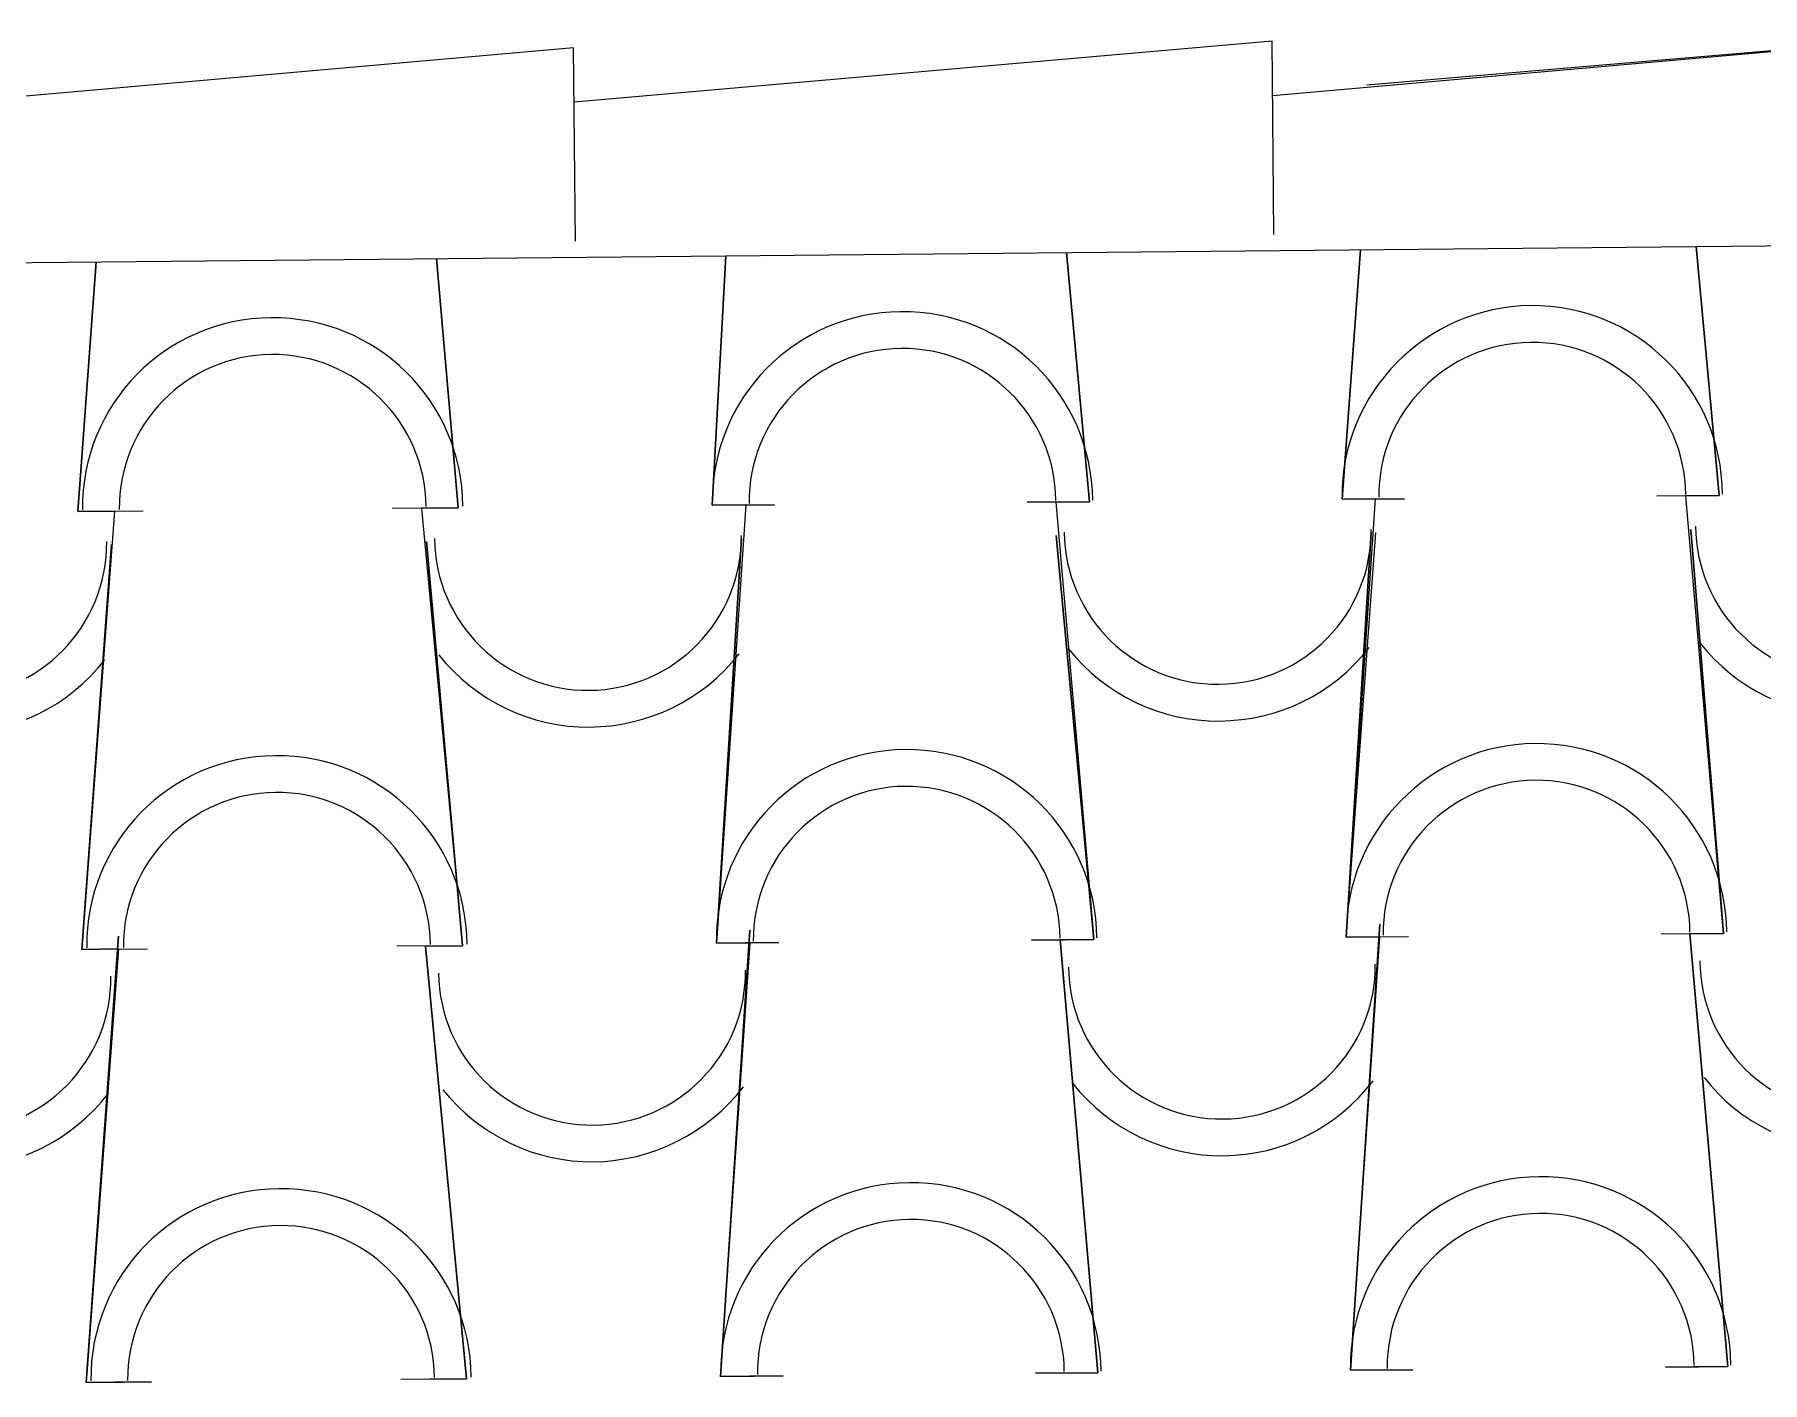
# Model space of a CAD drawing. Header units: millimetres. Extents: x 36985 to 49607, y -23856 to -17842.
# Drawn here: x 40397 to 41278, y -18587 to -17901 of the extents above; entities that cross this region are included whole.
import ezdxf

# ---------------------------------------------------------------- set-up
doc = ezdxf.new("R2010")
doc.units = ezdxf.units.MM
doc.layers.add('A-COB-___-___-EXI', color=250, linetype='Continuous', lineweight=25)

msp = doc.modelspace()

# ---------------------------------------------------------------- linework, layer by layer
at = {"layer": 'A-COB-___-___-EXI', "color": 18, "lineweight": 9}
for p, q in [((41240.94, -18135.71), (41223.84, -18135.88)), ((40437.89, -18143.44), (40419.16, -18143.62)), ((40433.82, -18143.47), (40452.55, -18143.29)), ((40598.34, -18141.89), (40579.6, -18142.07)), ((40594.26, -18141.93), (40613, -18141.75)), ((40759.6, -18140.34), (40742.49, -18140.51)), ((40917.6, -18138.82), (40934.71, -18138.66)), ((41078.05, -18137.28), (41095.15, -18137.12)), ((40600.48, -18365.05), (40581.75, -18365.23)), ((41080.2, -18360.44), (41097.3, -18360.28)), ((41243.09, -18358.87), (41225.98, -18359.04)), ((40440.03, -18366.6), (40421.3, -18366.78)), ((40435.96, -18366.64), (40454.69, -18366.46)), ((40924.31, -18582.68), (40907.21, -18582.84)), ((40602.6, -18585.77), (40583.87, -18585.95))]:
    msp.add_line(p, q, dxfattribs=at)
at = {"layer": 'A-COB-___-___-EXI', "color": 18, "lineweight": 9, "flags": 128}
for points in [[(41028.7, -18002.54), (41027.75, -17903.99), (40672.1, -17935.11)], [(41028.02, -17931.69), (41380.41, -17900.6), (41076.02, -17926.34)], [(40672.78, -18005.97), (40671.83, -17907.42), (40319.44, -17938.5)], [(37541.28, -18044.22), (48962.39, -17934.4), (48974.2, -18061.36), (48957.91, -18061.51), (48974.2, -18061.36), (48957.91, -18061.51), (48974.2, -18061.36), (48962.39, -17934.4), (48974.2, -18061.36), (48957.91, -18061.51), (48976.35, -18284.52), (48960.06, -18284.67), (48978.47, -18505.23), (48962.18, -18505.39), (48978.47, -18505.23), (48962.18, -18505.39), (48978.47, -18505.23), (48962.18, -18505.39), (48978.47, -18505.23), (48960.06, -18284.67), (48976.35, -18284.52), (48960.06, -18284.67)], [(40922.9, -18011.71), (40934.71, -18138.66), (40917.6, -18138.82), (40934.71, -18138.66), (40917.6, -18138.82), (40934.71, -18138.66), (40922.9, -18011.71), (40934.71, -18138.66), (40917.6, -18138.82), (40934.71, -18138.66), (40917.6, -18138.82), (40934.71, -18138.66), (40922.9, -18011.71), (40934.71, -18138.66), (40917.6, -18138.82), (40936.85, -18361.82), (40919.75, -18361.98), (40936.85, -18361.82), (40919.75, -18361.98), (40936.85, -18361.82), (40917.77, -18155.93), (40936.85, -18361.82), (40919.75, -18361.98), (40938.97, -18582.54), (40921.87, -18582.7), (40938.97, -18582.54), (40921.87, -18582.7), (40938.97, -18582.54), (40921.87, -18582.7), (40938.97, -18582.54), (40919.75, -18361.98), (40936.85, -18361.82), (40917.77, -18155.93), (40936.85, -18361.82), (40919.75, -18361.98), (40938.97, -18582.54), (40921.87, -18582.7), (40938.97, -18582.54), (40921.87, -18582.7)], [(41082.64, -18360.42), (41065.54, -18360.58), (41082.64, -18360.42), (41065.54, -18360.58), (41080.49, -18137.26), (41063.39, -18137.42), (41072.76, -18010.26), (41063.39, -18137.42), (41080.49, -18137.26), (41063.39, -18137.42), (41080.49, -18137.26)], [(41242.77, -18579.62), (41259.87, -18579.45), (41242.77, -18579.62), (41259.87, -18579.45), (41240.64, -18358.9), (41257.75, -18358.73), (41238.5, -18135.74), (41255.6, -18135.57), (41243.79, -18008.62), (41255.6, -18135.57), (41238.5, -18135.74), (41255.6, -18135.57), (41238.5, -18135.74)], [(40428.52, -18016.46), (40419.16, -18143.62), (40437.89, -18143.44), (40419.16, -18143.62), (40437.89, -18143.44), (40419.16, -18143.62), (40428.52, -18016.46), (40419.16, -18143.62), (40437.89, -18143.44), (40421.3, -18366.78), (40440.03, -18366.6), (40421.3, -18366.78), (40440.03, -18366.6), (40421.3, -18366.78), (40436.42, -18160.55), (40421.3, -18366.78), (40440.03, -18366.6), (40423.42, -18587.49), (40442.16, -18587.31), (40423.42, -18587.49), (40442.16, -18587.31), (40423.42, -18587.49), (40442.16, -18587.31), (40423.42, -18587.49), (40442.16, -18587.31), (40423.42, -18587.49), (40439.97, -18360.08), (40423.42, -18587.49), (40442.16, -18587.31)], [(40602, -18014.79), (40613, -18141.75), (40594.26, -18141.93), (40613, -18141.75), (40594.26, -18141.93), (40613, -18141.75), (40602, -18014.79), (40613, -18141.75), (40594.26, -18141.93), (40615.14, -18364.91), (40596.41, -18365.09), (40615.14, -18364.91), (40596.87, -18159.01), (40615.14, -18364.91), (40596.41, -18365.09), (40617.26, -18585.63), (40598.53, -18585.81), (40617.26, -18585.63), (40598.53, -18585.81), (40617.26, -18585.63), (40598.53, -18585.81), (40617.26, -18585.63), (40596.41, -18365.09), (40615.14, -18364.91), (40596.41, -18365.09), (40615.14, -18364.91)], [(40749.42, -18013.37), (40742.49, -18140.51), (40759.6, -18140.34), (40742.49, -18140.51), (40759.6, -18140.34), (40742.49, -18140.51), (40749.42, -18013.37), (40742.49, -18140.51), (40759.6, -18140.34), (40744.64, -18363.67), (40761.74, -18363.5), (40744.64, -18363.67), (40761.74, -18363.5), (40744.64, -18363.67)], [(41241.11, -18152.82), (41257.75, -18358.73), (41240.64, -18358.9), (41257.75, -18358.73), (41241.11, -18152.82), (41257.75, -18358.73), (41240.64, -18358.9), (41259.87, -18579.45), (41242.77, -18579.62), (41259.87, -18579.45), (41242.77, -18579.62), (41259.87, -18579.45), (41242.77, -18579.62), (41259.87, -18579.45), (41242.77, -18579.62), (41259.87, -18579.45), (41242.77, -18579.62), (41259.87, -18579.45), (41240.64, -18358.9), (41257.75, -18358.73), (41240.64, -18358.9), (41257.75, -18358.73), (41240.64, -18358.9), (41259.87, -18579.45)], [(40761.68, -18356.99), (40746.76, -18584.39), (40763.87, -18584.22), (40746.76, -18584.39), (40761.74, -18363.5), (40744.64, -18363.67), (40757.32, -18157.47)], [(40763.87, -18584.22), (40746.76, -18584.39), (40761.68, -18356.99), (40746.76, -18584.39), (40763.87, -18584.22), (40746.76, -18584.39), (40763.87, -18584.22), (40746.76, -18584.39), (40763.87, -18584.22), (40746.76, -18584.39), (40763.87, -18584.22), (40746.76, -18584.39), (40761.74, -18363.5), (40744.64, -18363.67), (40757.32, -18157.47), (40744.64, -18363.67), (40761.74, -18363.5), (40744.64, -18363.67), (40761.74, -18363.5), (40744.64, -18363.67), (40757.32, -18157.47)], [(41082.58, -18353.9), (41067.66, -18581.3), (41084.76, -18581.14), (41067.66, -18581.3), (41082.58, -18353.9), (41067.66, -18581.3), (41084.76, -18581.14), (41067.66, -18581.3), (41084.76, -18581.14), (41067.66, -18581.3), (41084.76, -18581.14), (41067.66, -18581.3), (41084.76, -18581.14), (41067.66, -18581.3), (41084.76, -18581.14), (41067.66, -18581.3), (41084.76, -18581.14), (41067.66, -18581.3), (41082.64, -18360.42), (41065.54, -18360.58), (41078.21, -18154.38), (41065.54, -18360.58), (41082.64, -18360.42), (41065.54, -18360.58), (41082.64, -18360.42), (41065.54, -18360.58), (41080.66, -18154.36)], [(40596.41, -18365.09), (40617.26, -18585.63), (40598.53, -18585.81), (40617.26, -18585.63)], [(40919.75, -18361.98), (40938.97, -18582.54), (40919.75, -18361.98), (40936.85, -18361.82), (40919.75, -18361.98), (40936.85, -18361.82)], [(40438.08, -18587.35), (40456.82, -18587.17), (40438.08, -18587.35), (40456.82, -18587.17)]]:
    msp.add_lwpolyline(points, dxfattribs=at)
for points in [[(41072.76, -18010.26), (41063.39, -18137.42), (41080.49, -18137.26), (41063.39, -18137.42), (41080.49, -18137.26), (41063.39, -18137.42)], [(41243.79, -18008.62), (41255.6, -18135.57), (41238.5, -18135.74), (41255.6, -18135.57), (41238.5, -18135.74), (41255.6, -18135.57)], [(40749.42, -18013.37), (40742.49, -18140.51), (40759.6, -18140.34), (40742.49, -18140.51), (40759.6, -18140.34), (40742.49, -18140.51)], [(40774.26, -18140.2), (40757.15, -18140.37)], [(40902.94, -18138.96), (40920.05, -18138.8)], [(40776.4, -18363.36), (40759.3, -18363.53)], [(40905.09, -18362.12), (40922.19, -18361.96)], [(40778.53, -18584.08), (40761.42, -18584.24), (40778.53, -18584.08), (40761.42, -18584.24)], [(41099.42, -18580.99), (41082.32, -18581.16), (41099.42, -18580.99), (41082.32, -18581.16)], [(41228.11, -18579.76), (41245.21, -18579.59)]]:
    msp.add_lwpolyline(points, close=True, dxfattribs=at)
at = {"layer": 'A-COB-___-___-EXI', "color": 18, "lineweight": 9}
for points in [[(41159.37, -18038.75), (41159.37, -18038.75), (41106.43, -18039.26), (41062.87, -18082.85), (41063.38, -18136.61)], [(41159.37, -18038.75), (41159.37, -18038.75), (41106.43, -18039.26), (41062.87, -18082.85), (41063.38, -18136.61)], [(41159.37, -18038.75), (41159.37, -18038.75), (41106.43, -18039.26), (41062.87, -18082.85), (41063.38, -18136.61)], [(41159.37, -18038.75), (41159.37, -18038.75), (41106.43, -18039.26), (41062.87, -18082.85), (41063.38, -18136.61)], [(41159.37, -18038.75), (41159.37, -18038.75), (41106.43, -18039.26), (41062.87, -18082.85), (41063.38, -18136.61)], [(41159.37, -18038.75), (41159.37, -18038.75), (41106.43, -18039.26), (41062.87, -18082.85), (41063.38, -18136.61)], [(41159.37, -18038.75), (41159.37, -18038.75), (41106.43, -18039.26), (41062.87, -18082.85), (41063.38, -18136.61)], [(41159.37, -18038.75), (41159.37, -18038.75), (41106.43, -18039.26), (41062.87, -18082.85), (41063.38, -18136.61)], [(40517.58, -18044.93), (40517.58, -18044.93), (40463.83, -18045.44), (40421.07, -18089.02), (40421.59, -18142.78)], [(40517.58, -18044.93), (40517.58, -18044.93), (40463.83, -18045.44), (40421.07, -18089.02), (40421.59, -18142.78)], [(40517.58, -18044.93), (40517.58, -18044.93), (40463.83, -18045.44), (40421.07, -18089.02), (40421.59, -18142.78)], [(40517.58, -18044.93), (40517.58, -18044.93), (40463.83, -18045.44), (40421.07, -18089.02), (40421.59, -18142.78)], [(40517.58, -18044.93), (40517.58, -18044.93), (40463.83, -18045.44), (40421.07, -18089.02), (40421.59, -18142.78)], [(40517.58, -18044.93), (40517.58, -18044.93), (40463.83, -18045.44), (40421.07, -18089.02), (40421.59, -18142.78)], [(40838.48, -18041.84), (40838.48, -18041.84), (40784.72, -18042.36), (40741.97, -18085.94), (40742.49, -18139.69)], [(40838.48, -18041.84), (40838.48, -18041.84), (40784.72, -18042.36), (40741.97, -18085.94), (40742.49, -18139.69)], [(40838.48, -18041.84), (40838.48, -18041.84), (40784.72, -18042.36), (40741.97, -18085.94), (40742.49, -18139.69)], [(40838.48, -18041.84), (40838.48, -18041.84), (40784.72, -18042.36), (40741.97, -18085.94), (40742.49, -18139.69)], [(40838.48, -18041.84), (40838.48, -18041.84), (40784.72, -18042.36), (40741.97, -18085.94), (40742.49, -18139.69)], [(40838.48, -18041.84), (40838.48, -18041.84), (40784.72, -18042.36), (40741.97, -18085.94), (40742.49, -18139.69)], [(40838.48, -18041.84), (40838.48, -18041.84), (40784.72, -18042.36), (40741.97, -18085.94), (40742.49, -18139.69)], [(40838.48, -18041.84), (40838.48, -18041.84), (40784.72, -18042.36), (40741.97, -18085.94), (40742.49, -18139.69)], [(40838.48, -18041.84), (40838.48, -18041.84), (40784.72, -18042.36), (40741.97, -18085.94), (40742.49, -18139.69)], [(40838.48, -18041.84), (40838.48, -18041.84), (40784.72, -18042.36), (40741.97, -18085.94), (40742.49, -18139.69)], [(40517.76, -18063.66), (40517.76, -18063.66), (40474.59, -18064.07), (40439.91, -18099.43), (40440.32, -18142.6)], [(40517.76, -18063.66), (40517.76, -18063.66), (40474.59, -18064.07), (40439.91, -18099.43), (40440.32, -18142.6)], [(40517.76, -18063.66), (40517.76, -18063.66), (40474.59, -18064.07), (40439.91, -18099.43), (40440.32, -18142.6)], [(40517.76, -18063.66), (40517.76, -18063.66), (40474.59, -18064.07), (40439.91, -18099.43), (40440.32, -18142.6)], [(40517.76, -18063.66), (40517.76, -18063.66), (40474.59, -18064.07), (40439.91, -18099.43), (40440.32, -18142.6)], [(40517.76, -18063.66), (40517.76, -18063.66), (40474.59, -18064.07), (40439.91, -18099.43), (40440.32, -18142.6)], [(40838.66, -18060.57), (40838.66, -18060.57), (40795.49, -18060.99), (40760.8, -18096.35), (40761.22, -18139.51)], [(40838.66, -18060.57), (40838.66, -18060.57), (40795.49, -18060.99), (40760.8, -18096.35), (40761.22, -18139.51)], [(40838.66, -18060.57), (40838.66, -18060.57), (40795.49, -18060.99), (40760.8, -18096.35), (40761.22, -18139.51)], [(40838.66, -18060.57), (40838.66, -18060.57), (40795.49, -18060.99), (40760.8, -18096.35), (40761.22, -18139.51)], [(40838.66, -18060.57), (40838.66, -18060.57), (40795.49, -18060.99), (40760.8, -18096.35), (40761.22, -18139.51)], [(40838.66, -18060.57), (40838.66, -18060.57), (40795.49, -18060.99), (40760.8, -18096.35), (40761.22, -18139.51)], [(40838.66, -18060.57), (40838.66, -18060.57), (40795.49, -18060.99), (40760.8, -18096.35), (40761.22, -18139.51)], [(40838.66, -18060.57), (40838.66, -18060.57), (40795.49, -18060.99), (40760.8, -18096.35), (40761.22, -18139.51)], [(40838.66, -18060.57), (40838.66, -18060.57), (40795.49, -18060.99), (40760.8, -18096.35), (40761.22, -18139.51)], [(40838.66, -18060.57), (40838.66, -18060.57), (40795.49, -18060.99), (40760.8, -18096.35), (40761.22, -18139.51)], [(41159.55, -18057.49), (41159.55, -18057.49), (41116.38, -18057.9), (41081.7, -18093.26), (41082.11, -18136.43)], [(41159.55, -18057.49), (41159.55, -18057.49), (41116.38, -18057.9), (41081.7, -18093.26), (41082.11, -18136.43)], [(41159.55, -18057.49), (41159.55, -18057.49), (41116.38, -18057.9), (41081.7, -18093.26), (41082.11, -18136.43)], [(41159.55, -18057.49), (41159.55, -18057.49), (41116.38, -18057.9), (41081.7, -18093.26), (41082.11, -18136.43)], [(41159.55, -18057.49), (41159.55, -18057.49), (41116.38, -18057.9), (41081.7, -18093.26), (41082.11, -18136.43)], [(41159.55, -18057.49), (41159.55, -18057.49), (41116.38, -18057.9), (41081.7, -18093.26), (41082.11, -18136.43)], [(41159.55, -18057.49), (41159.55, -18057.49), (41116.38, -18057.9), (41081.7, -18093.26), (41082.11, -18136.43)], [(41159.55, -18057.49), (41159.55, -18057.49), (41116.38, -18057.9), (41081.7, -18093.26), (41082.11, -18136.43)], [(41000.76, -18231.69), (41000.76, -18231.69), (41043.93, -18231.28), (41078.61, -18195.92), (41078.2, -18152.76)], [(41000.76, -18231.69), (41000.76, -18231.69), (41043.93, -18231.28), (41078.61, -18195.92), (41078.2, -18152.76)], [(40356.53, -18237.89), (40356.53, -18237.89), (40399.69, -18237.47), (40434.38, -18202.12), (40433.96, -18158.95)], [(40679.87, -18234.78), (40679.87, -18234.78), (40723.03, -18234.37), (40757.72, -18199.01), (40757.3, -18155.84)], [(41000.94, -18250.43), (41000.94, -18250.43), (41031.08, -18250.14), (41058.64, -18236.84), (41077.15, -18213.04)], [(41000.94, -18250.43), (41000.94, -18250.43), (41031.08, -18250.14), (41058.64, -18236.84), (41077.15, -18213.04)], [(40356.71, -18256.62), (40356.71, -18256.62), (40386.84, -18256.33), (40414.41, -18243.03), (40432.92, -18219.23)], [(40680.05, -18253.51), (40680.05, -18253.51), (40709.37, -18253.23), (40737.75, -18239.93), (40756.25, -18216.13)], [(40519.73, -18268.09), (40519.73, -18268.09), (40465.97, -18268.6), (40423.22, -18312.18), (40423.74, -18365.94)], [(40519.73, -18268.09), (40519.73, -18268.09), (40465.97, -18268.6), (40423.22, -18312.18), (40423.74, -18365.94)], [(40519.73, -18268.09), (40519.73, -18268.09), (40465.97, -18268.6), (40423.22, -18312.18), (40423.74, -18365.94)], [(40519.73, -18268.09), (40519.73, -18268.09), (40465.97, -18268.6), (40423.22, -18312.18), (40423.74, -18365.94)], [(40519.73, -18268.09), (40519.73, -18268.09), (40465.97, -18268.6), (40423.22, -18312.18), (40423.74, -18365.94)], [(40519.73, -18268.09), (40519.73, -18268.09), (40465.97, -18268.6), (40423.22, -18312.18), (40423.74, -18365.94)], [(40840.62, -18265), (40840.62, -18265), (40786.87, -18265.52), (40744.12, -18309.1), (40744.63, -18362.85)], [(40840.62, -18265), (40840.62, -18265), (40786.87, -18265.52), (40744.12, -18309.1), (40744.63, -18362.85)], [(40840.62, -18265), (40840.62, -18265), (40786.87, -18265.52), (40744.12, -18309.1), (40744.63, -18362.85)], [(40840.62, -18265), (40840.62, -18265), (40786.87, -18265.52), (40744.12, -18309.1), (40744.63, -18362.85)], [(40840.62, -18265), (40840.62, -18265), (40786.87, -18265.52), (40744.12, -18309.1), (40744.63, -18362.85)], [(40840.62, -18265), (40840.62, -18265), (40786.87, -18265.52), (40744.12, -18309.1), (40744.63, -18362.85)], [(40840.62, -18265), (40840.62, -18265), (40786.87, -18265.52), (40744.12, -18309.1), (40744.63, -18362.85)], [(40840.62, -18265), (40840.62, -18265), (40786.87, -18265.52), (40744.12, -18309.1), (40744.63, -18362.85)], [(40840.62, -18265), (40840.62, -18265), (40786.87, -18265.52), (40744.12, -18309.1), (40744.63, -18362.85)], [(40840.62, -18265), (40840.62, -18265), (40786.87, -18265.52), (40744.12, -18309.1), (40744.63, -18362.85)], [(41161.52, -18261.92), (41161.52, -18261.92), (41108.58, -18262.42), (41065.01, -18306.01), (41065.53, -18359.77)], [(41161.52, -18261.92), (41161.52, -18261.92), (41108.58, -18262.42), (41065.01, -18306.01), (41065.53, -18359.77)], [(41161.52, -18261.92), (41161.52, -18261.92), (41108.58, -18262.42), (41065.01, -18306.01), (41065.53, -18359.77)], [(41161.52, -18261.92), (41161.52, -18261.92), (41108.58, -18262.42), (41065.01, -18306.01), (41065.53, -18359.77)], [(41161.52, -18261.92), (41161.52, -18261.92), (41108.58, -18262.42), (41065.01, -18306.01), (41065.53, -18359.77)], [(41161.52, -18261.92), (41161.52, -18261.92), (41108.58, -18262.42), (41065.01, -18306.01), (41065.53, -18359.77)], [(41161.52, -18261.92), (41161.52, -18261.92), (41108.58, -18262.42), (41065.01, -18306.01), (41065.53, -18359.77)], [(41161.52, -18261.92), (41161.52, -18261.92), (41108.58, -18262.42), (41065.01, -18306.01), (41065.53, -18359.77)], [(40840.8, -18283.73), (40840.8, -18283.73), (40797.63, -18284.15), (40762.95, -18319.51), (40763.37, -18362.67)], [(40840.8, -18283.73), (40840.8, -18283.73), (40797.63, -18284.15), (40762.95, -18319.51), (40763.37, -18362.67)], [(40840.8, -18283.73), (40840.8, -18283.73), (40797.63, -18284.15), (40762.95, -18319.51), (40763.37, -18362.67)], [(40840.8, -18283.73), (40840.8, -18283.73), (40797.63, -18284.15), (40762.95, -18319.51), (40763.37, -18362.67)], [(40840.8, -18283.73), (40840.8, -18283.73), (40797.63, -18284.15), (40762.95, -18319.51), (40763.37, -18362.67)], [(40840.8, -18283.73), (40840.8, -18283.73), (40797.63, -18284.15), (40762.95, -18319.51), (40763.37, -18362.67)], [(40840.8, -18283.73), (40840.8, -18283.73), (40797.63, -18284.15), (40762.95, -18319.51), (40763.37, -18362.67)], [(40840.8, -18283.73), (40840.8, -18283.73), (40797.63, -18284.15), (40762.95, -18319.51), (40763.37, -18362.67)], [(40840.8, -18283.73), (40840.8, -18283.73), (40797.63, -18284.15), (40762.95, -18319.51), (40763.37, -18362.67)], [(40840.8, -18283.73), (40840.8, -18283.73), (40797.63, -18284.15), (40762.95, -18319.51), (40763.37, -18362.67)], [(41161.7, -18280.65), (41161.7, -18280.65), (41118.53, -18281.06), (41083.85, -18316.42), (41084.26, -18359.59)], [(41161.7, -18280.65), (41161.7, -18280.65), (41118.53, -18281.06), (41083.85, -18316.42), (41084.26, -18359.59)], [(41161.7, -18280.65), (41161.7, -18280.65), (41118.53, -18281.06), (41083.85, -18316.42), (41084.26, -18359.59)], [(41161.7, -18280.65), (41161.7, -18280.65), (41118.53, -18281.06), (41083.85, -18316.42), (41084.26, -18359.59)], [(41161.7, -18280.65), (41161.7, -18280.65), (41118.53, -18281.06), (41083.85, -18316.42), (41084.26, -18359.59)], [(41161.7, -18280.65), (41161.7, -18280.65), (41118.53, -18281.06), (41083.85, -18316.42), (41084.26, -18359.59)], [(41161.7, -18280.65), (41161.7, -18280.65), (41118.53, -18281.06), (41083.85, -18316.42), (41084.26, -18359.59)], [(41161.7, -18280.65), (41161.7, -18280.65), (41118.53, -18281.06), (41083.85, -18316.42), (41084.26, -18359.59)], [(40519.91, -18286.82), (40519.91, -18286.82), (40476.74, -18287.23), (40442.05, -18322.59), (40442.47, -18365.76)], [(40519.91, -18286.82), (40519.91, -18286.82), (40476.74, -18287.23), (40442.05, -18322.59), (40442.47, -18365.76)], [(40519.91, -18286.82), (40519.91, -18286.82), (40476.74, -18287.23), (40442.05, -18322.59), (40442.47, -18365.76)], [(40519.91, -18286.82), (40519.91, -18286.82), (40476.74, -18287.23), (40442.05, -18322.59), (40442.47, -18365.76)], [(40519.91, -18286.82), (40519.91, -18286.82), (40476.74, -18287.23), (40442.05, -18322.59), (40442.47, -18365.76)], [(40519.91, -18286.82), (40519.91, -18286.82), (40476.74, -18287.23), (40442.05, -18322.59), (40442.47, -18365.76)], [(40358.66, -18459.42), (40358.66, -18459.42), (40401.83, -18459.01), (40436.51, -18423.65), (40436.09, -18380.48)], [(40682, -18456.31), (40682, -18456.31), (40725.16, -18455.9), (40759.85, -18420.54), (40759.43, -18377.37)], [(41002.89, -18453.23), (41002.89, -18453.23), (41046.06, -18452.81), (41080.74, -18417.45), (41080.33, -18374.29)], [(41002.89, -18453.23), (41002.89, -18453.23), (41046.06, -18452.81), (41080.74, -18417.45), (41080.33, -18374.29)], [(41003.07, -18471.96), (41003.07, -18471.96), (41033.21, -18471.67), (41060.77, -18457.56), (41079.27, -18433.76)], [(41003.07, -18471.96), (41003.07, -18471.96), (41033.21, -18471.67), (41060.77, -18457.56), (41079.27, -18433.76)], [(41003.07, -18471.96), (41003.07, -18471.96), (41033.21, -18471.67), (41060.77, -18457.56), (41079.27, -18433.76)], [(40358.84, -18478.15), (40358.84, -18478.15), (40388.97, -18477.86), (40416.53, -18463.75), (40435.04, -18439.95)], [(40358.84, -18478.15), (40358.84, -18478.15), (40388.97, -18477.86), (40416.53, -18463.75), (40435.04, -18439.95)], [(40682.18, -18475.04), (40682.18, -18475.04), (40711.5, -18474.76), (40739.87, -18460.64), (40758.38, -18436.84)], [(40682.18, -18475.04), (40682.18, -18475.04), (40711.5, -18474.76), (40739.87, -18460.64), (40758.38, -18436.84)], [(40842.74, -18485.72), (40842.74, -18485.72), (40788.99, -18486.24), (40746.24, -18529.82), (40746.75, -18583.57)], [(40842.74, -18485.72), (40842.74, -18485.72), (40788.99, -18486.24), (40746.24, -18529.82), (40746.75, -18583.57)], [(40842.74, -18485.72), (40842.74, -18485.72), (40788.99, -18486.24), (40746.24, -18529.82), (40746.75, -18583.57)], [(40842.74, -18485.72), (40842.74, -18485.72), (40788.99, -18486.24), (40746.24, -18529.82), (40746.75, -18583.57)], [(40842.74, -18485.72), (40842.74, -18485.72), (40788.99, -18486.24), (40746.24, -18529.82), (40746.75, -18583.57)], [(40842.74, -18485.72), (40842.74, -18485.72), (40788.99, -18486.24), (40746.24, -18529.82), (40746.75, -18583.57)], [(40842.74, -18485.72), (40842.74, -18485.72), (40788.99, -18486.24), (40746.24, -18529.82), (40746.75, -18583.57)], [(40842.74, -18485.72), (40842.74, -18485.72), (40788.99, -18486.24), (40746.24, -18529.82), (40746.75, -18583.57)], [(40842.74, -18485.72), (40842.74, -18485.72), (40788.99, -18486.24), (40746.24, -18529.82), (40746.75, -18583.57)], [(40842.74, -18485.72), (40842.74, -18485.72), (40788.99, -18486.24), (40746.24, -18529.82), (40746.75, -18583.57)], [(40842.74, -18485.72), (40842.74, -18485.72), (40788.99, -18486.24), (40746.24, -18529.82), (40746.75, -18583.57)], [(41163.64, -18482.63), (41163.64, -18482.63), (41110.7, -18483.14), (41067.13, -18526.73), (41067.65, -18580.49)], [(41163.64, -18482.63), (41163.64, -18482.63), (41110.7, -18483.14), (41067.13, -18526.73), (41067.65, -18580.49)], [(41163.64, -18482.63), (41163.64, -18482.63), (41110.7, -18483.14), (41067.13, -18526.73), (41067.65, -18580.49)], [(41163.64, -18482.63), (41163.64, -18482.63), (41110.7, -18483.14), (41067.13, -18526.73), (41067.65, -18580.49)], [(41163.64, -18482.63), (41163.64, -18482.63), (41110.7, -18483.14), (41067.13, -18526.73), (41067.65, -18580.49)], [(41163.64, -18482.63), (41163.64, -18482.63), (41110.7, -18483.14), (41067.13, -18526.73), (41067.65, -18580.49)], [(41163.64, -18482.63), (41163.64, -18482.63), (41110.7, -18483.14), (41067.13, -18526.73), (41067.65, -18580.49)], [(41163.64, -18482.63), (41163.64, -18482.63), (41110.7, -18483.14), (41067.13, -18526.73), (41067.65, -18580.49)], [(41163.64, -18482.63), (41163.64, -18482.63), (41110.7, -18483.14), (41067.13, -18526.73), (41067.65, -18580.49)], [(41163.64, -18482.63), (41163.64, -18482.63), (41110.7, -18483.14), (41067.13, -18526.73), (41067.65, -18580.49)], [(41163.64, -18482.63), (41163.64, -18482.63), (41110.7, -18483.14), (41067.13, -18526.73), (41067.65, -18580.49)], [(41163.64, -18482.63), (41163.64, -18482.63), (41110.7, -18483.14), (41067.13, -18526.73), (41067.65, -18580.49)], [(41163.64, -18482.63), (41163.64, -18482.63), (41110.7, -18483.14), (41067.13, -18526.73), (41067.65, -18580.49)], [(41163.64, -18482.63), (41163.64, -18482.63), (41110.7, -18483.14), (41067.13, -18526.73), (41067.65, -18580.49)], [(40521.85, -18488.8), (40521.85, -18488.8), (40468.09, -18489.32), (40425.34, -18532.9), (40425.86, -18586.66)], [(40521.85, -18488.8), (40521.85, -18488.8), (40468.09, -18489.32), (40425.34, -18532.9), (40425.86, -18586.66)], [(40521.85, -18488.8), (40521.85, -18488.8), (40468.09, -18489.32), (40425.34, -18532.9), (40425.86, -18586.66)], [(40521.85, -18488.8), (40521.85, -18488.8), (40468.09, -18489.32), (40425.34, -18532.9), (40425.86, -18586.66)], [(40521.85, -18488.8), (40521.85, -18488.8), (40468.09, -18489.32), (40425.34, -18532.9), (40425.86, -18586.66)], [(40521.85, -18488.8), (40521.85, -18488.8), (40468.09, -18489.32), (40425.34, -18532.9), (40425.86, -18586.66)], [(40521.85, -18488.8), (40521.85, -18488.8), (40468.09, -18489.32), (40425.34, -18532.9), (40425.86, -18586.66)], [(40521.85, -18488.8), (40521.85, -18488.8), (40468.09, -18489.32), (40425.34, -18532.9), (40425.86, -18586.66)], [(40521.85, -18488.8), (40521.85, -18488.8), (40468.09, -18489.32), (40425.34, -18532.9), (40425.86, -18586.66)], [(40842.92, -18504.45), (40842.92, -18504.45), (40799.76, -18504.87), (40765.07, -18540.22), (40765.49, -18583.39)], [(40842.92, -18504.45), (40842.92, -18504.45), (40799.76, -18504.87), (40765.07, -18540.22), (40765.49, -18583.39)], [(40842.92, -18504.45), (40842.92, -18504.45), (40799.76, -18504.87), (40765.07, -18540.22), (40765.49, -18583.39)], [(40842.92, -18504.45), (40842.92, -18504.45), (40799.76, -18504.87), (40765.07, -18540.22), (40765.49, -18583.39)], [(40842.92, -18504.45), (40842.92, -18504.45), (40799.76, -18504.87), (40765.07, -18540.22), (40765.49, -18583.39)], [(40842.92, -18504.45), (40842.92, -18504.45), (40799.76, -18504.87), (40765.07, -18540.22), (40765.49, -18583.39)], [(40842.92, -18504.45), (40842.92, -18504.45), (40799.76, -18504.87), (40765.07, -18540.22), (40765.49, -18583.39)], [(40842.92, -18504.45), (40842.92, -18504.45), (40799.76, -18504.87), (40765.07, -18540.22), (40765.49, -18583.39)], [(40842.92, -18504.45), (40842.92, -18504.45), (40799.76, -18504.87), (40765.07, -18540.22), (40765.49, -18583.39)], [(40842.92, -18504.45), (40842.92, -18504.45), (40799.76, -18504.87), (40765.07, -18540.22), (40765.49, -18583.39)], [(40842.92, -18504.45), (40842.92, -18504.45), (40799.76, -18504.87), (40765.07, -18540.22), (40765.49, -18583.39)], [(41163.82, -18501.37), (41163.82, -18501.37), (41120.65, -18501.78), (41085.97, -18537.14), (41086.38, -18580.31)], [(41163.82, -18501.37), (41163.82, -18501.37), (41120.65, -18501.78), (41085.97, -18537.14), (41086.38, -18580.31)], [(41163.82, -18501.37), (41163.82, -18501.37), (41120.65, -18501.78), (41085.97, -18537.14), (41086.38, -18580.31)], [(41163.82, -18501.37), (41163.82, -18501.37), (41120.65, -18501.78), (41085.97, -18537.14), (41086.38, -18580.31)], [(41163.82, -18501.37), (41163.82, -18501.37), (41120.65, -18501.78), (41085.97, -18537.14), (41086.38, -18580.31)], [(41163.82, -18501.37), (41163.82, -18501.37), (41120.65, -18501.78), (41085.97, -18537.14), (41086.38, -18580.31)], [(41163.82, -18501.37), (41163.82, -18501.37), (41120.65, -18501.78), (41085.97, -18537.14), (41086.38, -18580.31)], [(41163.82, -18501.37), (41163.82, -18501.37), (41120.65, -18501.78), (41085.97, -18537.14), (41086.38, -18580.31)], [(41163.82, -18501.37), (41163.82, -18501.37), (41120.65, -18501.78), (41085.97, -18537.14), (41086.38, -18580.31)], [(41163.82, -18501.37), (41163.82, -18501.37), (41120.65, -18501.78), (41085.97, -18537.14), (41086.38, -18580.31)], [(41163.82, -18501.37), (41163.82, -18501.37), (41120.65, -18501.78), (41085.97, -18537.14), (41086.38, -18580.31)], [(41163.82, -18501.37), (41163.82, -18501.37), (41120.65, -18501.78), (41085.97, -18537.14), (41086.38, -18580.31)], [(41163.82, -18501.37), (41163.82, -18501.37), (41120.65, -18501.78), (41085.97, -18537.14), (41086.38, -18580.31)], [(41163.82, -18501.37), (41163.82, -18501.37), (41120.65, -18501.78), (41085.97, -18537.14), (41086.38, -18580.31)], [(40522.03, -18507.54), (40522.03, -18507.54), (40478.86, -18507.95), (40444.18, -18543.31), (40444.59, -18586.48)], [(40522.03, -18507.54), (40522.03, -18507.54), (40478.86, -18507.95), (40444.18, -18543.31), (40444.59, -18586.48)], [(40522.03, -18507.54), (40522.03, -18507.54), (40478.86, -18507.95), (40444.18, -18543.31), (40444.59, -18586.48)], [(40522.03, -18507.54), (40522.03, -18507.54), (40478.86, -18507.95), (40444.18, -18543.31), (40444.59, -18586.48)], [(40522.03, -18507.54), (40522.03, -18507.54), (40478.86, -18507.95), (40444.18, -18543.31), (40444.59, -18586.48)], [(40522.03, -18507.54), (40522.03, -18507.54), (40478.86, -18507.95), (40444.18, -18543.31), (40444.59, -18586.48)], [(40522.03, -18507.54), (40522.03, -18507.54), (40478.86, -18507.95), (40444.18, -18543.31), (40444.59, -18586.48)], [(40522.03, -18507.54), (40522.03, -18507.54), (40478.86, -18507.95), (40444.18, -18543.31), (40444.59, -18586.48)], [(40522.03, -18507.54), (40522.03, -18507.54), (40478.86, -18507.95), (40444.18, -18543.31), (40444.59, -18586.48)]]:
    msp.add_open_spline(points, degree=3, knots=[0.125, 0.125, 0.125, 0.125, 0.125001, 1, 1, 1, 1], dxfattribs=at)
for points in [[(41257.22, -18134.74), (41256.71, -18080.99), (41213.12, -18038.24), (41159.37, -18038.75)], [(41257.22, -18134.74), (41256.71, -18080.99), (41213.12, -18038.24), (41159.37, -18038.75)], [(41257.22, -18134.74), (41256.71, -18080.99), (41213.12, -18038.24), (41159.37, -18038.75)], [(41257.22, -18134.74), (41256.71, -18080.99), (41213.12, -18038.24), (41159.37, -18038.75)], [(41257.22, -18134.74), (41256.71, -18080.99), (41213.12, -18038.24), (41159.37, -18038.75)], [(41257.22, -18134.74), (41256.71, -18080.99), (41213.12, -18038.24), (41159.37, -18038.75)], [(41257.22, -18134.74), (41256.71, -18080.99), (41213.12, -18038.24), (41159.37, -18038.75)], [(41257.22, -18134.74), (41256.71, -18080.99), (41213.12, -18038.24), (41159.37, -18038.75)], [(40615.43, -18140.91), (40614.91, -18087.16), (40571.33, -18044.41), (40517.58, -18044.93)], [(40615.43, -18140.91), (40614.91, -18087.16), (40571.33, -18044.41), (40517.58, -18044.93)], [(40615.43, -18140.91), (40614.91, -18087.16), (40571.33, -18044.41), (40517.58, -18044.93)], [(40615.43, -18140.91), (40614.91, -18087.16), (40571.33, -18044.41), (40517.58, -18044.93)], [(40615.43, -18140.91), (40614.91, -18087.16), (40571.33, -18044.41), (40517.58, -18044.93)], [(40615.43, -18140.91), (40614.91, -18087.16), (40571.33, -18044.41), (40517.58, -18044.93)], [(40936.33, -18137.83), (40935.81, -18084.07), (40892.23, -18041.32), (40838.48, -18041.84)], [(40936.33, -18137.83), (40935.81, -18084.07), (40892.23, -18041.32), (40838.48, -18041.84)], [(40936.33, -18137.83), (40935.81, -18084.07), (40892.23, -18041.32), (40838.48, -18041.84)], [(40936.33, -18137.83), (40935.81, -18084.07), (40892.23, -18041.32), (40838.48, -18041.84)], [(40936.33, -18137.83), (40935.81, -18084.07), (40892.23, -18041.32), (40838.48, -18041.84)], [(40936.33, -18137.83), (40935.81, -18084.07), (40892.23, -18041.32), (40838.48, -18041.84)], [(40936.33, -18137.83), (40935.81, -18084.07), (40892.23, -18041.32), (40838.48, -18041.84)], [(40936.33, -18137.83), (40935.81, -18084.07), (40892.23, -18041.32), (40838.48, -18041.84)], [(40936.33, -18137.83), (40935.81, -18084.07), (40892.23, -18041.32), (40838.48, -18041.84)], [(40936.33, -18137.83), (40935.81, -18084.07), (40892.23, -18041.32), (40838.48, -18041.84)], [(40596.7, -18141.09), (40596.28, -18097.93), (40560.93, -18063.24), (40517.76, -18063.66)], [(40596.7, -18141.09), (40596.28, -18097.93), (40560.93, -18063.24), (40517.76, -18063.66)], [(40596.7, -18141.09), (40596.28, -18097.93), (40560.93, -18063.24), (40517.76, -18063.66)], [(40596.7, -18141.09), (40596.28, -18097.93), (40560.93, -18063.24), (40517.76, -18063.66)], [(40596.7, -18141.09), (40596.28, -18097.93), (40560.93, -18063.24), (40517.76, -18063.66)], [(40596.7, -18141.09), (40596.28, -18097.93), (40560.93, -18063.24), (40517.76, -18063.66)], [(40917.59, -18138.01), (40917.18, -18094.84), (40881.82, -18060.16), (40838.66, -18060.57)], [(40917.59, -18138.01), (40917.18, -18094.84), (40881.82, -18060.16), (40838.66, -18060.57)], [(40917.59, -18138.01), (40917.18, -18094.84), (40881.82, -18060.16), (40838.66, -18060.57)], [(40917.59, -18138.01), (40917.18, -18094.84), (40881.82, -18060.16), (40838.66, -18060.57)], [(40917.59, -18138.01), (40917.18, -18094.84), (40881.82, -18060.16), (40838.66, -18060.57)], [(40917.59, -18138.01), (40917.18, -18094.84), (40881.82, -18060.16), (40838.66, -18060.57)], [(40917.59, -18138.01), (40917.18, -18094.84), (40881.82, -18060.16), (40838.66, -18060.57)], [(40917.59, -18138.01), (40917.18, -18094.84), (40881.82, -18060.16), (40838.66, -18060.57)], [(40917.59, -18138.01), (40917.18, -18094.84), (40881.82, -18060.16), (40838.66, -18060.57)], [(40917.59, -18138.01), (40917.18, -18094.84), (40881.82, -18060.16), (40838.66, -18060.57)], [(41238.49, -18134.92), (41238.08, -18091.76), (41202.72, -18057.07), (41159.55, -18057.49)], [(41238.49, -18134.92), (41238.08, -18091.76), (41202.72, -18057.07), (41159.55, -18057.49)], [(41238.49, -18134.92), (41238.08, -18091.76), (41202.72, -18057.07), (41159.55, -18057.49)], [(41238.49, -18134.92), (41238.08, -18091.76), (41202.72, -18057.07), (41159.55, -18057.49)], [(41238.49, -18134.92), (41238.08, -18091.76), (41202.72, -18057.07), (41159.55, -18057.49)], [(41238.49, -18134.92), (41238.08, -18091.76), (41202.72, -18057.07), (41159.55, -18057.49)], [(41238.49, -18134.92), (41238.08, -18091.76), (41202.72, -18057.07), (41159.55, -18057.49)], [(41238.49, -18134.92), (41238.08, -18091.76), (41202.72, -18057.07), (41159.55, -18057.49)], [(41243.53, -18151.17), (41243.95, -18194.33), (41278.49, -18229.02), (41322.47, -18228.6)], [(40600.93, -18157.34), (40601.34, -18200.51), (40636.7, -18235.2), (40679.87, -18234.78)], [(40921.82, -18154.26), (40922.24, -18197.42), (40957.6, -18232.11), (41000.76, -18231.69)], [(40921.82, -18154.26), (40922.24, -18197.42), (40957.6, -18232.11), (41000.76, -18231.69)], [(40924.02, -18213.7), (40942.98, -18237.14), (40970.81, -18250.72), (41000.94, -18250.43)], [(40924.02, -18213.7), (40942.98, -18237.14), (40970.81, -18250.72), (41000.94, -18250.43)], [(41245.73, -18210.6), (41263.88, -18234.05), (41292.52, -18247.62), (41321.84, -18247.34)], [(40603.13, -18216.78), (40622.09, -18240.22), (40649.91, -18253.8), (40680.05, -18253.51)], [(40617.58, -18364.07), (40617.06, -18310.32), (40573.48, -18267.57), (40519.73, -18268.09)], [(40617.58, -18364.07), (40617.06, -18310.32), (40573.48, -18267.57), (40519.73, -18268.09)], [(40617.58, -18364.07), (40617.06, -18310.32), (40573.48, -18267.57), (40519.73, -18268.09)], [(40617.58, -18364.07), (40617.06, -18310.32), (40573.48, -18267.57), (40519.73, -18268.09)], [(40617.58, -18364.07), (40617.06, -18310.32), (40573.48, -18267.57), (40519.73, -18268.09)], [(40617.58, -18364.07), (40617.06, -18310.32), (40573.48, -18267.57), (40519.73, -18268.09)], [(40938.47, -18360.99), (40937.96, -18307.24), (40894.37, -18264.48), (40840.62, -18265)], [(40938.47, -18360.99), (40937.96, -18307.24), (40894.37, -18264.48), (40840.62, -18265)], [(40938.47, -18360.99), (40937.96, -18307.24), (40894.37, -18264.48), (40840.62, -18265)], [(40938.47, -18360.99), (40937.96, -18307.24), (40894.37, -18264.48), (40840.62, -18265)], [(40938.47, -18360.99), (40937.96, -18307.24), (40894.37, -18264.48), (40840.62, -18265)], [(40938.47, -18360.99), (40937.96, -18307.24), (40894.37, -18264.48), (40840.62, -18265)], [(40938.47, -18360.99), (40937.96, -18307.24), (40894.37, -18264.48), (40840.62, -18265)], [(40938.47, -18360.99), (40937.96, -18307.24), (40894.37, -18264.48), (40840.62, -18265)], [(40938.47, -18360.99), (40937.96, -18307.24), (40894.37, -18264.48), (40840.62, -18265)], [(40938.47, -18360.99), (40937.96, -18307.24), (40894.37, -18264.48), (40840.62, -18265)], [(41259.37, -18357.9), (41258.85, -18304.15), (41215.27, -18261.4), (41161.52, -18261.92)], [(41259.37, -18357.9), (41258.85, -18304.15), (41215.27, -18261.4), (41161.52, -18261.92)], [(41259.37, -18357.9), (41258.85, -18304.15), (41215.27, -18261.4), (41161.52, -18261.92)], [(41259.37, -18357.9), (41258.85, -18304.15), (41215.27, -18261.4), (41161.52, -18261.92)], [(41259.37, -18357.9), (41258.85, -18304.15), (41215.27, -18261.4), (41161.52, -18261.92)], [(41259.37, -18357.9), (41258.85, -18304.15), (41215.27, -18261.4), (41161.52, -18261.92)], [(41259.37, -18357.9), (41258.85, -18304.15), (41215.27, -18261.4), (41161.52, -18261.92)], [(41259.37, -18357.9), (41258.85, -18304.15), (41215.27, -18261.4), (41161.52, -18261.92)], [(40919.74, -18361.17), (40919.33, -18318), (40883.97, -18283.32), (40840.8, -18283.73)], [(40919.74, -18361.17), (40919.33, -18318), (40883.97, -18283.32), (40840.8, -18283.73)], [(40919.74, -18361.17), (40919.33, -18318), (40883.97, -18283.32), (40840.8, -18283.73)], [(40919.74, -18361.17), (40919.33, -18318), (40883.97, -18283.32), (40840.8, -18283.73)], [(40919.74, -18361.17), (40919.33, -18318), (40883.97, -18283.32), (40840.8, -18283.73)], [(40919.74, -18361.17), (40919.33, -18318), (40883.97, -18283.32), (40840.8, -18283.73)], [(40919.74, -18361.17), (40919.33, -18318), (40883.97, -18283.32), (40840.8, -18283.73)], [(40919.74, -18361.17), (40919.33, -18318), (40883.97, -18283.32), (40840.8, -18283.73)], [(40919.74, -18361.17), (40919.33, -18318), (40883.97, -18283.32), (40840.8, -18283.73)], [(40919.74, -18361.17), (40919.33, -18318), (40883.97, -18283.32), (40840.8, -18283.73)], [(41240.64, -18358.08), (41240.22, -18314.92), (41204.86, -18280.23), (41161.7, -18280.65)], [(41240.64, -18358.08), (41240.22, -18314.92), (41204.86, -18280.23), (41161.7, -18280.65)], [(41240.64, -18358.08), (41240.22, -18314.92), (41204.86, -18280.23), (41161.7, -18280.65)], [(41240.64, -18358.08), (41240.22, -18314.92), (41204.86, -18280.23), (41161.7, -18280.65)], [(41240.64, -18358.08), (41240.22, -18314.92), (41204.86, -18280.23), (41161.7, -18280.65)], [(41240.64, -18358.08), (41240.22, -18314.92), (41204.86, -18280.23), (41161.7, -18280.65)], [(41240.64, -18358.08), (41240.22, -18314.92), (41204.86, -18280.23), (41161.7, -18280.65)], [(41240.64, -18358.08), (41240.22, -18314.92), (41204.86, -18280.23), (41161.7, -18280.65)], [(40598.85, -18364.26), (40598.43, -18321.09), (40563.07, -18286.4), (40519.91, -18286.82)], [(40598.85, -18364.26), (40598.43, -18321.09), (40563.07, -18286.4), (40519.91, -18286.82)], [(40598.85, -18364.26), (40598.43, -18321.09), (40563.07, -18286.4), (40519.91, -18286.82)], [(40598.85, -18364.26), (40598.43, -18321.09), (40563.07, -18286.4), (40519.91, -18286.82)], [(40598.85, -18364.26), (40598.43, -18321.09), (40563.07, -18286.4), (40519.91, -18286.82)], [(40598.85, -18364.26), (40598.43, -18321.09), (40563.07, -18286.4), (40519.91, -18286.82)], [(41245.66, -18372.7), (41246.08, -18415.86), (41280.62, -18450.56), (41324.6, -18450.13)], [(40603.06, -18378.88), (40603.47, -18422.04), (40638.83, -18456.73), (40682, -18456.31)], [(40923.95, -18375.79), (40924.37, -18418.96), (40959.73, -18453.64), (41002.89, -18453.23)], [(40923.95, -18375.79), (40924.37, -18418.96), (40959.73, -18453.64), (41002.89, -18453.23)], [(40926.15, -18435.23), (40945.11, -18458.67), (40972.94, -18472.25), (41003.07, -18471.96)], [(40926.15, -18435.23), (40945.11, -18458.67), (40972.94, -18472.25), (41003.07, -18471.96)], [(40926.15, -18435.23), (40945.11, -18458.67), (40972.94, -18472.25), (41003.07, -18471.96)], [(41247.86, -18432.14), (41266.01, -18455.58), (41294.65, -18469.16), (41323.97, -18468.87)], [(41247.86, -18432.14), (41266.01, -18455.58), (41294.65, -18469.16), (41323.97, -18468.87)], [(41247.86, -18432.14), (41266.01, -18455.58), (41294.65, -18469.16), (41323.97, -18468.87)], [(40605.26, -18438.32), (40624.22, -18461.75), (40652.04, -18475.33), (40682.18, -18475.04)], [(40605.26, -18438.32), (40624.22, -18461.75), (40652.04, -18475.33), (40682.18, -18475.04)], [(40619.7, -18584.79), (40619.18, -18531.04), (40575.6, -18488.29), (40521.85, -18488.8)], [(40619.7, -18584.79), (40619.18, -18531.04), (40575.6, -18488.29), (40521.85, -18488.8)], [(40619.7, -18584.79), (40619.18, -18531.04), (40575.6, -18488.29), (40521.85, -18488.8)], [(40619.7, -18584.79), (40619.18, -18531.04), (40575.6, -18488.29), (40521.85, -18488.8)], [(40619.7, -18584.79), (40619.18, -18531.04), (40575.6, -18488.29), (40521.85, -18488.8)], [(40619.7, -18584.79), (40619.18, -18531.04), (40575.6, -18488.29), (40521.85, -18488.8)], [(40619.7, -18584.79), (40619.18, -18531.04), (40575.6, -18488.29), (40521.85, -18488.8)], [(40619.7, -18584.79), (40619.18, -18531.04), (40575.6, -18488.29), (40521.85, -18488.8)], [(40619.7, -18584.79), (40619.18, -18531.04), (40575.6, -18488.29), (40521.85, -18488.8)], [(40940.6, -18581.71), (40940.08, -18527.95), (40896.5, -18485.2), (40842.74, -18485.72)], [(40940.6, -18581.71), (40940.08, -18527.95), (40896.5, -18485.2), (40842.74, -18485.72)], [(40940.6, -18581.71), (40940.08, -18527.95), (40896.5, -18485.2), (40842.74, -18485.72)], [(40940.6, -18581.71), (40940.08, -18527.95), (40896.5, -18485.2), (40842.74, -18485.72)], [(40940.6, -18581.71), (40940.08, -18527.95), (40896.5, -18485.2), (40842.74, -18485.72)], [(40940.6, -18581.71), (40940.08, -18527.95), (40896.5, -18485.2), (40842.74, -18485.72)], [(40940.6, -18581.71), (40940.08, -18527.95), (40896.5, -18485.2), (40842.74, -18485.72)], [(40940.6, -18581.71), (40940.08, -18527.95), (40896.5, -18485.2), (40842.74, -18485.72)], [(40940.6, -18581.71), (40940.08, -18527.95), (40896.5, -18485.2), (40842.74, -18485.72)], [(40940.6, -18581.71), (40940.08, -18527.95), (40896.5, -18485.2), (40842.74, -18485.72)], [(40940.6, -18581.71), (40940.08, -18527.95), (40896.5, -18485.2), (40842.74, -18485.72)], [(41261.49, -18578.62), (41260.97, -18524.87), (41217.39, -18482.12), (41163.64, -18482.63)], [(41261.49, -18578.62), (41260.97, -18524.87), (41217.39, -18482.12), (41163.64, -18482.63)], [(41261.49, -18578.62), (41260.97, -18524.87), (41217.39, -18482.12), (41163.64, -18482.63)], [(41261.49, -18578.62), (41260.97, -18524.87), (41217.39, -18482.12), (41163.64, -18482.63)], [(41261.49, -18578.62), (41260.97, -18524.87), (41217.39, -18482.12), (41163.64, -18482.63)], [(41261.49, -18578.62), (41260.97, -18524.87), (41217.39, -18482.12), (41163.64, -18482.63)], [(41261.49, -18578.62), (41260.97, -18524.87), (41217.39, -18482.12), (41163.64, -18482.63)], [(41261.49, -18578.62), (41260.97, -18524.87), (41217.39, -18482.12), (41163.64, -18482.63)], [(41261.49, -18578.62), (41260.97, -18524.87), (41217.39, -18482.12), (41163.64, -18482.63)], [(41261.49, -18578.62), (41260.97, -18524.87), (41217.39, -18482.12), (41163.64, -18482.63)], [(41261.49, -18578.62), (41260.97, -18524.87), (41217.39, -18482.12), (41163.64, -18482.63)], [(41261.49, -18578.62), (41260.97, -18524.87), (41217.39, -18482.12), (41163.64, -18482.63)], [(41261.49, -18578.62), (41260.97, -18524.87), (41217.39, -18482.12), (41163.64, -18482.63)], [(41261.49, -18578.62), (41260.97, -18524.87), (41217.39, -18482.12), (41163.64, -18482.63)], [(40921.86, -18581.89), (40921.45, -18538.72), (40886.09, -18504.04), (40842.92, -18504.45)], [(40921.86, -18581.89), (40921.45, -18538.72), (40886.09, -18504.04), (40842.92, -18504.45)], [(40921.86, -18581.89), (40921.45, -18538.72), (40886.09, -18504.04), (40842.92, -18504.45)], [(40921.86, -18581.89), (40921.45, -18538.72), (40886.09, -18504.04), (40842.92, -18504.45)], [(40921.86, -18581.89), (40921.45, -18538.72), (40886.09, -18504.04), (40842.92, -18504.45)], [(40921.86, -18581.89), (40921.45, -18538.72), (40886.09, -18504.04), (40842.92, -18504.45)], [(40921.86, -18581.89), (40921.45, -18538.72), (40886.09, -18504.04), (40842.92, -18504.45)], [(40921.86, -18581.89), (40921.45, -18538.72), (40886.09, -18504.04), (40842.92, -18504.45)], [(40921.86, -18581.89), (40921.45, -18538.72), (40886.09, -18504.04), (40842.92, -18504.45)], [(40921.86, -18581.89), (40921.45, -18538.72), (40886.09, -18504.04), (40842.92, -18504.45)], [(40921.86, -18581.89), (40921.45, -18538.72), (40886.09, -18504.04), (40842.92, -18504.45)], [(41242.76, -18578.8), (41242.34, -18535.64), (41206.99, -18500.95), (41163.82, -18501.37)], [(41242.76, -18578.8), (41242.34, -18535.64), (41206.99, -18500.95), (41163.82, -18501.37)], [(41242.76, -18578.8), (41242.34, -18535.64), (41206.99, -18500.95), (41163.82, -18501.37)], [(41242.76, -18578.8), (41242.34, -18535.64), (41206.99, -18500.95), (41163.82, -18501.37)], [(41242.76, -18578.8), (41242.34, -18535.64), (41206.99, -18500.95), (41163.82, -18501.37)], [(41242.76, -18578.8), (41242.34, -18535.64), (41206.99, -18500.95), (41163.82, -18501.37)], [(41242.76, -18578.8), (41242.34, -18535.64), (41206.99, -18500.95), (41163.82, -18501.37)], [(41242.76, -18578.8), (41242.34, -18535.64), (41206.99, -18500.95), (41163.82, -18501.37)], [(41242.76, -18578.8), (41242.34, -18535.64), (41206.99, -18500.95), (41163.82, -18501.37)], [(41242.76, -18578.8), (41242.34, -18535.64), (41206.99, -18500.95), (41163.82, -18501.37)], [(41242.76, -18578.8), (41242.34, -18535.64), (41206.99, -18500.95), (41163.82, -18501.37)], [(41242.76, -18578.8), (41242.34, -18535.64), (41206.99, -18500.95), (41163.82, -18501.37)], [(41242.76, -18578.8), (41242.34, -18535.64), (41206.99, -18500.95), (41163.82, -18501.37)], [(41242.76, -18578.8), (41242.34, -18535.64), (41206.99, -18500.95), (41163.82, -18501.37)], [(40600.97, -18584.97), (40600.55, -18541.81), (40565.19, -18507.12), (40522.03, -18507.54)], [(40600.97, -18584.97), (40600.55, -18541.81), (40565.19, -18507.12), (40522.03, -18507.54)], [(40600.97, -18584.97), (40600.55, -18541.81), (40565.19, -18507.12), (40522.03, -18507.54)], [(40600.97, -18584.97), (40600.55, -18541.81), (40565.19, -18507.12), (40522.03, -18507.54)], [(40600.97, -18584.97), (40600.55, -18541.81), (40565.19, -18507.12), (40522.03, -18507.54)], [(40600.97, -18584.97), (40600.55, -18541.81), (40565.19, -18507.12), (40522.03, -18507.54)], [(40600.97, -18584.97), (40600.55, -18541.81), (40565.19, -18507.12), (40522.03, -18507.54)], [(40600.97, -18584.97), (40600.55, -18541.81), (40565.19, -18507.12), (40522.03, -18507.54)], [(40600.97, -18584.97), (40600.55, -18541.81), (40565.19, -18507.12), (40522.03, -18507.54)]]:
    msp.add_open_spline(points, degree=3, dxfattribs=at)

doc.saveas('drawing.dxf')
